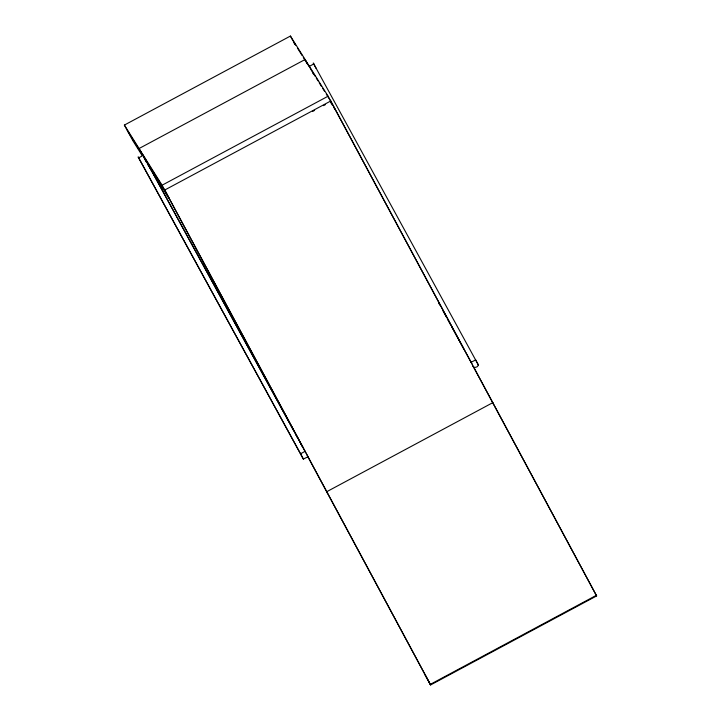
<?xml version="1.0" encoding="UTF-8"?>
<svg xmlns="http://www.w3.org/2000/svg" width="721" height="721" viewBox="0 0 721 721"><rect width="100%" height="100%" fill="white"/><g stroke="black" fill="none" stroke-linecap="round" stroke-linejoin="round"><path stroke-width="1.08" d="M142.181 155.601L132.97 140.892L124.382 125.075L290.419 36.05L328.1 96.199L463.675 348.712M307.966 456.754L303.352 459.079L138.135 156.908L138.666 157.854L143.209 155.421L305.866 452.77M308.921 65.863L308.714 65.449L309.246 66.395L313.788 63.953L478.014 364.348C479.321 367.44 472.12 369.17 472.345 364.565M124.382 125.075L162.063 185.225L328.1 96.199M147.381 163.892L169.237 198.789L164.703 190.047L330.732 101.012L596.618 595.925L430.581 684.95L424.894 674.55M312.635 111.458L314.608 110.394M323.495 105.636L325.468 104.572M138.666 157.854L300.549 453.77L305.091 451.337M451.697 326.802L471.119 362.312L475.662 359.878L478.546 365.286M307.759 456.573L430.581 684.95L430.32 684.355L596.357 595.33L596.618 595.925L473.796 367.548M295.664 45.216L293.312 41.458L294.862 44.296M297.422 48.028L302.126 55.526M303.298 57.401L308.002 64.908L305.109 59.501L139.072 148.526L141.965 153.934L127.275 130.492M311.535 70.55L315.077 76.201M316.258 78.084L318.024 80.905M319.205 82.789L321.557 86.556M322.738 88.431L324.513 91.261M326.28 94.081L330.993 101.607L330.732 101.012M330.542 102.211L332.318 105.041M333.499 106.924L335.274 109.754M143.731 156.754L164.956 190.641L303.054 447.624M142.749 154.591L143.209 155.421M313.788 63.953L313.256 63.015L316.131 68.423M309.246 66.395L311.409 70.334M312.481 72.307L313.563 74.281M438.747 303.126L439.828 305.1M443.064 311.021L446.299 316.934M447.38 318.907L450.616 324.829M289.085 422.272L143.903 156.808M290.166 424.245L293.402 430.167M295.565 434.105L297.719 438.053M300.423 442.982L302.036 445.948M471.119 362.312L471.894 363.745M300.549 453.77L303.424 459.187M164.703 190.047L430.32 684.355M290.419 36.05L292.834 40.556M306.308 453.59L307.921 456.645M162.063 185.225L164.956 190.641M143.894 157.538L146.309 162.054M493.515 404.238L492.822 402.651L326.784 491.677L327.478 493.263"/></g></svg>
